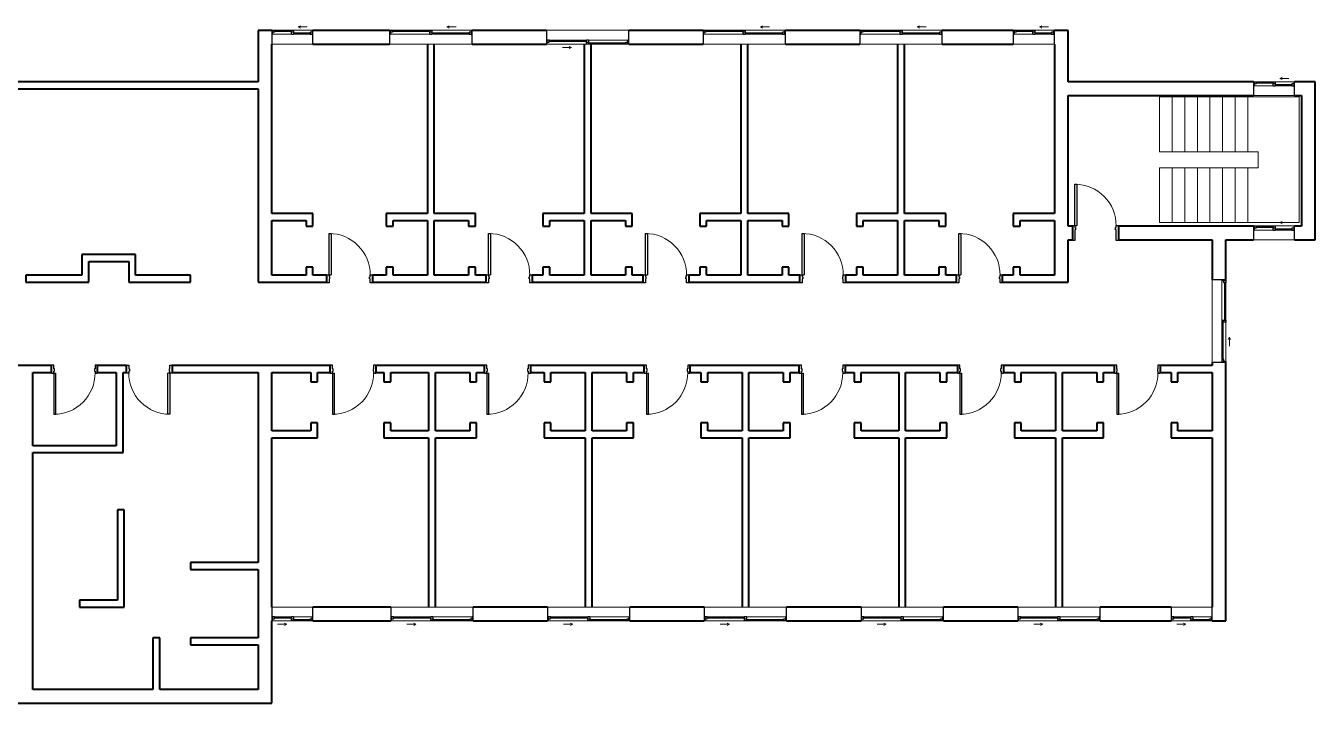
# Model space of a CAD drawing. Header units: inches. Extents: x -711 to 1394, y -778 to -186.
# Drawn here: x 267 to 1394, y -778 to -186 of the extents above; entities that cross this region are included whole.
import ezdxf

# ---------------------------------------------------------------- set-up
doc = ezdxf.new("R2010")
doc.units = ezdxf.units.IN
doc.header["$MEASUREMENT"] = 0
for name, color, linetype, lineweight in [('A-DOOR', 31, 'Continuous', 15), ('A-DOOR-FRAM', 31, 'Continuous', 25), ('A-GLAZ', 151, 'Continuous', 15), ('A-WALL', 113, 'Continuous', 15), ('S-STRS', 31, 'Continuous', 9)]:
    doc.layers.add(name, color=color, linetype=linetype, lineweight=lineweight)

# ---------------------------------------------------------------- blocks, each defined once
blk = doc.blocks.new('Door-Single_CE_ - HM Door-2_ HM Frame-5162622-LEVEL 3 Map Export')
at = {"layer": 'A-DOOR'}
for p, q in [((18, 39.5), (16.25, 39.5)), ((16.25, 39.5), (16.25, 3.5)), ((18, 3.5), (18, 39.5)), ((16.25, 3.5), (18, 3.5))]:
    blk.add_line(p, q, dxfattribs=at)
at = {"layer": 'A-DOOR', "lineweight": 25}
for p, q in [((18, 39.5), (16.25, 39.5)), ((16.25, 39.5), (16.25, 3.5)), ((18, 3.5), (18, 39.5)), ((18, 3.5), (16.25, 3.5))]:
    blk.add_line(p, q, dxfattribs=at)
at = {"layer": 'A-DOOR', "lineweight": 9}
blk.add_arc((18, 3.5), 36, 90, 180.5, dxfattribs=at)
blk.add_arc((18, 3.5), 36, 90, 180.5, dxfattribs=at)
blk.add_arc((18, 3.5), 36, 90, 180.5, dxfattribs=at)
blk.add_arc((18, 3.5), 36, 90, 180.5, dxfattribs=at)
at = {"layer": 'A-DOOR-FRAM'}
for p, q in [((-18, 3.5), (-20, 3.5)), ((-20, 3.5), (-20, -3.5)), ((-18, 1.75), (-18, 3.5)), ((-17.5, 1.75), (-18, 1.75)), ((-17.5, -0.25), (-17.5, 1.75)), ((18, 1.75), (17.5, 1.75)), ((17.5, 1.75), (17.5, -0.25)), ((20, 3.5), (18, 3.5)), ((18, 3.5), (18, 1.75)), ((20, -3.5), (20, 3.5)), ((-20, -3.5), (-18, -3.5)), ((-18, -3.5), (-18, -0.25)), ((-18, -0.25), (-17.5, -0.25)), ((17.5, -0.25), (18, -0.25)), ((18, -0.25), (18, -3.5)), ((18, -3.5), (20, -3.5))]:
    blk.add_line(p, q, dxfattribs=at)
blk = doc.blocks.new('Door-Single_CE_ - HM Door-2_ HM Frame-5163379-LEVEL 3 Map Export')
at = {"layer": 'A-DOOR'}
for p, q in [((16.25, -39.5), (16.25, -3.5)), ((16.25, -3.5), (18, -3.5)), ((18, -3.5), (18, -39.5)), ((18, -39.5), (16.25, -39.5))]:
    blk.add_line(p, q, dxfattribs=at)
at = {"layer": 'A-DOOR', "lineweight": 25}
for p, q in [((16.25, -39.5), (16.25, -3.5)), ((18, -3.5), (16.25, -3.5)), ((18, -3.5), (18, -39.5)), ((18, -39.5), (16.25, -39.5))]:
    blk.add_line(p, q, dxfattribs=at)
at = {"layer": 'A-DOOR', "lineweight": 9}
blk.add_arc((18, -3.5), 36, 179.5, 270, dxfattribs=at)
blk.add_arc((18, -3.5), 36, 179.5, 270, dxfattribs=at)
blk.add_arc((18, -3.5), 36, 179.5, 270, dxfattribs=at)
blk.add_arc((18, -3.5), 36, 179.5, 270, dxfattribs=at)
at = {"layer": 'A-DOOR-FRAM'}
for p, q in [((-20, 3.5), (-18, 3.5)), ((-20, -3.5), (-20, 3.5)), ((-18, 3.5), (-18, 0.25)), ((-18, 0.25), (-17.5, 0.25)), ((-17.5, 0.25), (-17.5, -1.75)), ((17.5, 0.25), (18, 0.25)), ((17.5, -1.75), (17.5, 0.25)), ((18, 3.5), (20, 3.5)), ((18, 0.25), (18, 3.5)), ((20, 3.5), (20, -3.5)), ((-18, -3.5), (-20, -3.5)), ((-18, -1.75), (-18, -3.5)), ((-17.5, -1.75), (-18, -1.75)), ((18, -1.75), (17.5, -1.75)), ((18, -3.5), (18, -1.75)), ((20, -3.5), (18, -3.5))]:
    blk.add_line(p, q, dxfattribs=at)
blk = doc.blocks.new('Door-Single_CE_ - HM Door-2_ HM Frame-5164208-LEVEL 3 Map Export')
at = {"layer": 'A-DOOR'}
for p, q in [((16.25, -42.5), (16.25, -6.5)), ((16.25, -6.5), (18, -6.5)), ((18, -6.5), (18, -42.5)), ((18, -42.5), (16.25, -42.5))]:
    blk.add_line(p, q, dxfattribs=at)
at = {"layer": 'A-DOOR', "lineweight": 25}
for p, q in [((16.25, -42.5), (16.25, -6.5)), ((18, -6.5), (16.25, -6.5)), ((18, -6.5), (18, -42.5)), ((18, -42.5), (16.25, -42.5))]:
    blk.add_line(p, q, dxfattribs=at)
at = {"layer": 'A-DOOR', "lineweight": 9}
blk.add_arc((18, -6.5), 36, 179.5, 270, dxfattribs=at)
blk.add_arc((18, -6.5), 36, 179.5, 270, dxfattribs=at)
blk.add_arc((18, -6.5), 36, 179.5, 270, dxfattribs=at)
blk.add_arc((18, -6.5), 36, 179.5, 270, dxfattribs=at)
at = {"layer": 'A-DOOR-FRAM'}
for p, q in [((-20, 6.5), (-18, 6.5)), ((-20, -6.5), (-20, 6.5)), ((-18, 6.5), (-18, -2.75)), ((18, 6.5), (20, 6.5)), ((18, -2.75), (18, 6.5)), ((20, 6.5), (20, -6.5)), ((-18, -6.5), (-20, -6.5)), ((-18, -2.75), (-17.5, -2.75)), ((-18, -4.75), (-18, -6.5)), ((-17.5, -4.75), (-18, -4.75)), ((-17.5, -2.75), (-17.5, -4.75)), ((17.5, -2.75), (18, -2.75)), ((17.5, -4.75), (17.5, -2.75)), ((18, -4.75), (17.5, -4.75)), ((18, -6.5), (18, -4.75)), ((20, -6.5), (18, -6.5))]:
    blk.add_line(p, q, dxfattribs=at)
blk = doc.blocks.new('Window-Sliding-Double - 72_ x 60_-5200978-LEVEL 3 Map Export')
at = {"layer": 'A-GLAZ', "lineweight": 25}
for p, q in [((-36, 5.85), (-36, -6.15)), ((-36, 5.85), (-33.5, 5.85)), ((-36, 2.35), (-35.25, 2.35)), ((-35.25, 5.85), (-35.25, 2.35)), ((-33.5, 4.1), (-35.25, 4.1)), ((-33.5, 5.85), (-33.5, 4.1)), ((-0.875, 2.35), (-0.875, 5.85)), ((-0.875, 5.85), (0.875, 5.85)), ((0.875, 4.1), (-0.875, 4.1)), ((-0.875, 2.35), (0.875, 2.35)), ((0.875, 5.85), (0.875, 2.35)), ((33.5, 4.1), (33.5, 2.35)), ((35.25, 4.1), (33.5, 4.1)), ((33.5, 2.35), (36, 2.35)), ((35.25, 5.85), (36, 5.85)), ((35.25, 5.85), (35.25, 2.35)), ((36, -6.15), (36, 5.85))]:
    blk.add_line(p, q, dxfattribs=at)
at = {"layer": 'A-GLAZ'}
for p, q in [((36, 5.85), (-36, 5.85)), ((14, 8.85), (16, 9.85)), ((14, 8.85), (16, 7.85)), ((14, 8.85), (22, 8.85)), ((-36, -6.15), (36, -6.15))]:
    blk.add_line(p, q, dxfattribs=at)
at = {"layer": 'A-GLAZ', "lineweight": 9}
for p, q in [((-35.25, 2.35), (-0.875, 2.35)), ((-33.5, 5.85), (-0.875, 5.85)), ((0.875, 5.85), (35.25, 5.85)), ((0.875, 2.35), (33.5, 2.35))]:
    blk.add_line(p, q, dxfattribs=at)
at = {"layer": 'A-GLAZ', "lineweight": 35}
for p, q in [((-33.5, 4.975), (-0.875, 4.975)), ((0.875, 3.225), (33.5, 3.225))]:
    blk.add_line(p, q, dxfattribs=at)
blk = doc.blocks.new('Window-Sliding-Double - 36_ x 36_-5202259-LEVEL 3 Map Export')
at = {"layer": 'A-GLAZ', "lineweight": 25}
for p, q in [((-18, 5.85), (-18, -6.15)), ((-18, 5.85), (-15.5, 5.85)), ((-18, 2.35), (-17.25, 2.35)), ((-17.25, 5.85), (-17.25, 2.35)), ((-15.5, 4.1), (-17.25, 4.1)), ((-15.5, 5.85), (-15.5, 4.1)), ((-0.875, 2.35), (-0.875, 5.85)), ((-0.875, 5.85), (0.875, 5.85)), ((0.875, 4.1), (-0.875, 4.1)), ((-0.875, 2.35), (0.875, 2.35)), ((0.875, 5.85), (0.875, 2.35)), ((15.5, 4.1), (15.5, 2.35)), ((17.25, 4.1), (15.5, 4.1)), ((15.5, 2.35), (18, 2.35)), ((17.25, 5.85), (18, 5.85)), ((17.25, 5.85), (17.25, 2.35)), ((18, -6.15), (18, 5.85))]:
    blk.add_line(p, q, dxfattribs=at)
at = {"layer": 'A-GLAZ'}
for p, q in [((18, 5.85), (-18, 5.85)), ((5, 8.85), (7, 9.85)), ((5, 8.85), (7, 7.85)), ((5, 8.85), (13, 8.85)), ((-18, -6.15), (18, -6.15))]:
    blk.add_line(p, q, dxfattribs=at)
at = {"layer": 'A-GLAZ', "lineweight": 9}
for p, q in [((-17.25, 2.35), (-0.875, 2.35)), ((-15.5, 5.85), (-0.875, 5.85)), ((0.875, 5.85), (17.25, 5.85)), ((0.875, 2.35), (15.5, 2.35))]:
    blk.add_line(p, q, dxfattribs=at)
at = {"layer": 'A-GLAZ', "lineweight": 35}
for p, q in [((-15.5, 4.975), (-0.875, 4.975)), ((0.875, 3.225), (15.5, 3.225))]:
    blk.add_line(p, q, dxfattribs=at)

msp = doc.modelspace()

# ---------------------------------------------------------------- linework, layer by layer
at = {"layer": 'A-WALL', "lineweight": 40}
for p, q in [((469.9, -189.8), (469.9, -234.8)), ((481.9, -189.8), (469.9, -189.8)), ((584.9, -189.8), (517.9, -189.8)), ((721.9, -189.8), (656.9, -189.8)), ((858.9, -189.8), (793.9, -189.8)), ((995.9, -189.8), (930.9, -189.8)), ((1129.9, -189.8), (1067.9, -189.8)), ((1177.9, -189.8), (1165.9, -189.8)), ((1177.9, -234.8), (1177.9, -189.8)), ((481.9, -349.8), (481.9, -201.8)), ((517.9, -201.8), (584.9, -201.8)), ((617.9, -201.8), (617.9, -349.8)), ((623.9, -349.8), (623.9, -201.8)), ((656.9, -201.8), (721.9, -201.8)), ((754.9, -201.8), (754.9, -349.8)), ((760.9, -349.8), (760.9, -201.8)), ((793.9, -201.8), (858.9, -201.8)), ((891.9, -201.8), (891.9, -349.8)), ((897.9, -349.8), (897.9, -201.8)), ((930.9, -201.8), (995.9, -201.8)), ((1028.9, -201.8), (1028.9, -349.8)), ((1034.9, -349.8), (1034.9, -201.8)), ((1067.9, -201.8), (1129.9, -201.8)), ((1165.9, -201.8), (1165.9, -349.8)), ((469.9, -234.8), (205.9, -234.8)), ((1339.9, -234.8), (1177.9, -234.8)), ((1393.9, -234.8), (1375.9, -234.8)), ((1393.9, -372.8), (1393.9, -234.8)), ((205.9, -240.8), (469.9, -240.8)), ((469.9, -240.8), (469.9, -409.8)), ((1177.9, -246.8), (1339.9, -246.8)), ((1177.9, -360.8), (1177.9, -246.8)), ((1375.9, -246.8), (1381.9, -246.8)), ((1381.9, -246.8), (1381.9, -360.8)), ((517.9, -349.8), (481.9, -349.8)), ((481.9, -403.8), (481.9, -355.8)), ((481.9, -355.8), (511.9, -355.8)), ((511.9, -355.8), (511.9, -360.8)), ((517.9, -360.8), (517.9, -349.8)), ((617.9, -349.8), (581.9, -349.8)), ((581.9, -349.8), (581.9, -360.8)), ((587.9, -355.8), (617.9, -355.8)), ((587.9, -360.8), (587.9, -355.8)), ((617.9, -355.8), (617.9, -403.8)), ((659.9, -349.8), (623.9, -349.8)), ((623.9, -403.8), (623.9, -355.8)), ((623.9, -355.8), (653.9, -355.8)), ((653.9, -355.8), (653.9, -360.8)), ((659.9, -360.8), (659.9, -349.8)), ((754.9, -349.8), (718.9, -349.8)), ((718.9, -349.8), (718.9, -360.8)), ((724.9, -355.8), (754.9, -355.8)), ((724.9, -360.8), (724.9, -355.8)), ((754.9, -355.8), (754.9, -403.8)), ((796.9, -349.8), (760.9, -349.8)), ((760.9, -403.8), (760.9, -355.8)), ((760.9, -355.8), (790.9, -355.8)), ((790.9, -355.8), (790.9, -360.8)), ((796.9, -360.8), (796.9, -349.8)), ((891.9, -349.8), (855.9, -349.8)), ((855.9, -349.8), (855.9, -360.8)), ((861.9, -355.8), (891.9, -355.8)), ((861.9, -360.8), (861.9, -355.8)), ((891.9, -355.8), (891.9, -403.8)), ((933.9, -349.8), (897.9, -349.8)), ((897.9, -403.8), (897.9, -355.8)), ((897.9, -355.8), (927.9, -355.8)), ((927.9, -355.8), (927.9, -360.8)), ((933.9, -360.8), (933.9, -349.8)), ((1028.9, -349.8), (992.9, -349.8)), ((992.9, -349.8), (992.9, -360.8)), ((998.9, -355.8), (1028.9, -355.8)), ((998.9, -360.8), (998.9, -355.8)), ((1028.9, -355.8), (1028.9, -403.8)), ((1070.9, -349.8), (1034.9, -349.8)), ((1034.9, -403.8), (1034.9, -355.8)), ((1034.9, -355.8), (1064.9, -355.8)), ((1064.9, -355.8), (1064.9, -360.8)), ((1070.9, -360.8), (1070.9, -349.8)), ((1165.9, -349.8), (1129.9, -349.8)), ((1129.9, -349.8), (1129.9, -360.8)), ((1135.9, -355.8), (1165.9, -355.8)), ((1135.9, -360.8), (1135.9, -355.8)), ((1165.9, -355.8), (1165.9, -403.8)), ((511.9, -360.8), (517.9, -360.8)), ((581.9, -360.8), (587.9, -360.8)), ((653.9, -360.8), (659.9, -360.8)), ((718.9, -360.8), (724.9, -360.8)), ((790.9, -360.8), (796.9, -360.8)), ((855.9, -360.8), (861.9, -360.8)), ((927.9, -360.8), (933.9, -360.8)), ((992.9, -360.8), (998.9, -360.8)), ((1064.9, -360.8), (1070.9, -360.8)), ((1129.9, -360.8), (1135.9, -360.8)), ((1181.9, -360.8), (1177.9, -360.8)), ((1181.9, -372.8), (1181.9, -360.8)), ((1339.9, -360.8), (1221.9, -360.8)), ((1221.9, -360.8), (1221.9, -372.8)), ((1381.9, -360.8), (1375.9, -360.8)), ((1177.9, -409.8), (1177.9, -372.8)), ((1177.9, -372.8), (1181.9, -372.8)), ((1221.9, -372.8), (1303.9, -372.8)), ((1303.9, -372.8), (1303.9, -407.8)), ((1315.9, -372.8), (1339.9, -372.8)), ((1315.9, -407.8), (1315.9, -372.8)), ((1375.9, -372.8), (1393.9, -372.8)), ((362.9, -385.8), (315.9, -385.8)), ((315.9, -385.8), (315.9, -403.8)), ((321.9, -391.8), (356.9, -391.8)), ((321.9, -409.8), (321.9, -391.8)), ((356.9, -391.8), (356.9, -409.8)), ((362.9, -403.8), (362.9, -385.8)), ((315.9, -403.8), (266.9, -403.8)), ((266.9, -403.8), (266.9, -409.8)), ((410.9, -403.8), (362.9, -403.8)), ((410.9, -409.8), (410.9, -403.8)), ((511.9, -403.8), (481.9, -403.8)), ((517.9, -396.8), (511.9, -396.8)), ((511.9, -396.8), (511.9, -403.8)), ((517.9, -403.8), (517.9, -396.8)), ((529.9, -403.8), (517.9, -403.8)), ((529.9, -409.8), (529.9, -403.8)), ((581.9, -403.8), (569.9, -403.8)), ((569.9, -403.8), (569.9, -409.8)), ((587.9, -396.8), (581.9, -396.8)), ((581.9, -396.8), (581.9, -403.8)), ((587.9, -403.8), (587.9, -396.8)), ((617.9, -403.8), (587.9, -403.8)), ((653.9, -403.8), (623.9, -403.8)), ((659.9, -396.8), (653.9, -396.8)), ((653.9, -396.8), (653.9, -403.8)), ((659.9, -403.8), (659.9, -396.8)), ((669.4, -403.8), (659.9, -403.8)), ((669.4, -409.8), (669.4, -403.8)), ((718.9, -403.8), (709.4, -403.8)), ((709.4, -403.8), (709.4, -409.8)), ((724.9, -396.8), (718.9, -396.8)), ((718.9, -396.8), (718.9, -403.8)), ((724.9, -403.8), (724.9, -396.8)), ((754.9, -403.8), (724.9, -403.8)), ((790.9, -403.8), (760.9, -403.8)), ((796.9, -396.8), (790.9, -396.8)), ((790.9, -396.8), (790.9, -403.8)), ((796.9, -403.8), (796.9, -396.8)), ((806.4, -403.8), (796.9, -403.8)), ((806.4, -409.8), (806.4, -403.8)), ((855.9, -403.8), (846.4, -403.8)), ((846.4, -403.8), (846.4, -409.8)), ((861.9, -396.8), (855.9, -396.8)), ((855.9, -396.8), (855.9, -403.8)), ((861.9, -403.8), (861.9, -396.8)), ((891.9, -403.8), (861.9, -403.8)), ((927.9, -403.8), (897.9, -403.8)), ((933.9, -396.8), (927.9, -396.8)), ((927.9, -396.8), (927.9, -403.8)), ((933.9, -403.8), (933.9, -396.8)), ((943.4, -403.8), (933.9, -403.8)), ((943.4, -409.8), (943.4, -403.8)), ((992.9, -403.8), (983.4, -403.8)), ((983.4, -403.8), (983.4, -409.8)), ((998.9, -396.8), (992.9, -396.8)), ((992.9, -396.8), (992.9, -403.8)), ((998.9, -403.8), (998.9, -396.8)), ((1028.9, -403.8), (998.9, -403.8)), ((1064.9, -403.8), (1034.9, -403.8)), ((1070.9, -396.8), (1064.9, -396.8)), ((1064.9, -396.8), (1064.9, -403.8)), ((1070.9, -403.8), (1070.9, -396.8)), ((1080.4, -403.8), (1070.9, -403.8)), ((1080.4, -409.8), (1080.4, -403.8)), ((1129.9, -403.8), (1120.4, -403.8)), ((1120.4, -403.8), (1120.4, -409.8)), ((1135.9, -396.8), (1129.9, -396.8)), ((1129.9, -396.8), (1129.9, -403.8)), ((1135.9, -403.8), (1135.9, -396.8)), ((1165.9, -403.8), (1135.9, -403.8)), ((266.9, -409.8), (321.9, -409.8)), ((356.9, -409.8), (410.9, -409.8)), ((469.9, -409.8), (529.9, -409.8)), ((569.9, -409.8), (669.4, -409.8)), ((709.4, -409.8), (806.4, -409.8)), ((846.4, -409.8), (943.4, -409.8)), ((983.4, -409.8), (1080.4, -409.8)), ((1120.4, -409.8), (1177.9, -409.8)), ((289.4, -482.8), (253.9, -482.8)), ((289.4, -488.8), (289.4, -482.8)), ((354.9, -482.8), (329.4, -482.8)), ((329.4, -482.8), (329.4, -488.8)), ((354.9, -488.8), (354.9, -482.8)), ((532.9, -482.8), (394.9, -482.8)), ((394.9, -482.8), (394.9, -488.8)), ((532.9, -488.8), (532.9, -482.8)), ((667.9, -482.8), (572.9, -482.8)), ((572.9, -482.8), (572.9, -488.8)), ((667.9, -488.8), (667.9, -482.8)), ((807.4, -482.8), (707.9, -482.8)), ((707.9, -482.8), (707.9, -488.8)), ((807.4, -488.8), (807.4, -482.8)), ((942.9, -482.8), (847.4, -482.8)), ((847.4, -482.8), (847.4, -488.8)), ((942.9, -488.8), (942.9, -482.8)), ((1081.4, -482.8), (982.9, -482.8)), ((982.9, -482.8), (982.9, -488.8)), ((1081.4, -488.8), (1081.4, -482.8)), ((1218.4, -482.8), (1121.4, -482.8)), ((1121.4, -482.8), (1121.4, -488.8)), ((1218.4, -488.8), (1218.4, -482.8)), ((1303.9, -482.8), (1258.4, -482.8)), ((1258.4, -482.8), (1258.4, -488.8)), ((1303.9, -479.8), (1303.9, -482.8)), ((1315.9, -705.8), (1315.9, -479.8)), ((272.9, -552.8), (272.9, -488.8)), ((272.9, -488.8), (289.4, -488.8)), ((329.4, -488.8), (345.9, -488.8)), ((345.9, -488.8), (345.9, -552.8)), ((351.9, -558.8), (351.9, -488.8)), ((351.9, -488.8), (354.9, -488.8)), ((394.9, -488.8), (469.9, -488.8)), ((469.9, -488.8), (469.9, -654.8)), ((481.9, -539.8), (481.9, -488.8)), ((481.9, -488.8), (515.9, -488.8)), ((515.9, -488.8), (515.9, -496.8)), ((521.9, -488.8), (532.9, -488.8)), ((521.9, -496.8), (521.9, -488.8)), ((572.9, -488.8), (579.9, -488.8)), ((579.9, -488.8), (579.9, -496.8)), ((585.9, -488.8), (618.9, -488.8)), ((585.9, -496.8), (585.9, -488.8)), ((618.9, -488.8), (618.9, -539.8)), ((624.9, -488.8), (654.9, -488.8)), ((624.9, -539.8), (624.9, -488.8)), ((654.9, -488.8), (654.9, -496.8)), ((660.9, -488.8), (667.9, -488.8)), ((660.9, -496.8), (660.9, -488.8)), ((707.9, -488.8), (719.9, -488.8)), ((719.9, -488.8), (719.9, -496.8)), ((725.9, -488.8), (755.9, -488.8)), ((725.9, -496.8), (725.9, -488.8)), ((755.9, -488.8), (755.9, -539.8)), ((761.9, -539.8), (761.9, -488.8)), ((761.9, -488.8), (791.9, -488.8)), ((791.9, -488.8), (791.9, -496.8)), ((797.9, -488.8), (807.4, -488.8)), ((797.9, -496.8), (797.9, -488.8)), ((847.4, -488.8), (856.9, -488.8)), ((856.9, -488.8), (856.9, -496.8)), ((862.9, -488.8), (892.9, -488.8)), ((862.9, -496.8), (862.9, -488.8)), ((892.9, -488.8), (892.9, -539.8)), ((898.9, -488.8), (928.9, -488.8)), ((898.9, -539.8), (898.9, -488.8)), ((928.9, -488.8), (928.9, -496.8)), ((934.9, -488.8), (942.9, -488.8)), ((934.9, -496.8), (934.9, -488.8)), ((982.9, -488.8), (990.9, -488.8)), ((990.9, -488.8), (990.9, -496.8)), ((996.9, -488.8), (1029.9, -488.8)), ((996.9, -496.8), (996.9, -488.8)), ((1029.9, -488.8), (1029.9, -539.8)), ((1035.9, -539.8), (1035.9, -488.8)), ((1035.9, -488.8), (1065.9, -488.8)), ((1065.9, -488.8), (1065.9, -496.8)), ((1071.9, -488.8), (1081.4, -488.8)), ((1071.9, -496.8), (1071.9, -488.8)), ((1121.4, -488.8), (1130.9, -488.8)), ((1130.9, -488.8), (1130.9, -496.8)), ((1136.9, -488.8), (1166.9, -488.8)), ((1136.9, -496.8), (1136.9, -488.8)), ((1166.9, -488.8), (1166.9, -539.8)), ((1172.9, -488.8), (1202.9, -488.8)), ((1172.9, -539.8), (1172.9, -488.8)), ((1202.9, -488.8), (1202.9, -496.8)), ((1208.9, -488.8), (1218.4, -488.8)), ((1208.9, -496.8), (1208.9, -488.8)), ((1258.4, -488.8), (1267.9, -488.8)), ((1267.9, -488.8), (1267.9, -496.8)), ((1273.9, -488.8), (1303.9, -488.8)), ((1273.9, -496.8), (1273.9, -488.8)), ((1303.9, -488.8), (1303.9, -539.8)), ((515.9, -496.8), (521.9, -496.8)), ((579.9, -496.8), (585.9, -496.8)), ((654.9, -496.8), (660.9, -496.8)), ((719.9, -496.8), (725.9, -496.8)), ((791.9, -496.8), (797.9, -496.8)), ((856.9, -496.8), (862.9, -496.8)), ((928.9, -496.8), (934.9, -496.8)), ((990.9, -496.8), (996.9, -496.8)), ((1065.9, -496.8), (1071.9, -496.8)), ((1130.9, -496.8), (1136.9, -496.8)), ((1202.9, -496.8), (1208.9, -496.8)), ((1267.9, -496.8), (1273.9, -496.8)), ((515.9, -539.8), (481.9, -539.8)), ((515.9, -532.8), (515.9, -539.8)), ((521.9, -532.8), (515.9, -532.8)), ((521.9, -545.8), (521.9, -532.8)), ((579.9, -532.8), (579.9, -545.8)), ((585.9, -532.8), (579.9, -532.8)), ((585.9, -539.8), (585.9, -532.8)), ((618.9, -539.8), (585.9, -539.8)), ((654.9, -539.8), (624.9, -539.8)), ((654.9, -532.8), (654.9, -539.8)), ((660.9, -532.8), (654.9, -532.8)), ((660.9, -545.8), (660.9, -532.8)), ((719.9, -532.8), (719.9, -545.8)), ((725.9, -532.8), (719.9, -532.8)), ((725.9, -539.8), (725.9, -532.8)), ((755.9, -539.8), (725.9, -539.8)), ((791.9, -539.8), (761.9, -539.8)), ((791.9, -532.8), (791.9, -539.8)), ((797.9, -532.8), (791.9, -532.8)), ((797.9, -545.8), (797.9, -532.8)), ((856.9, -532.8), (856.9, -545.8)), ((862.9, -532.8), (856.9, -532.8)), ((862.9, -539.8), (862.9, -532.8)), ((892.9, -539.8), (862.9, -539.8)), ((928.9, -539.8), (898.9, -539.8)), ((928.9, -532.8), (928.9, -539.8)), ((934.9, -532.8), (928.9, -532.8)), ((934.9, -545.8), (934.9, -532.8)), ((990.9, -532.8), (990.9, -545.8)), ((996.9, -532.8), (990.9, -532.8)), ((996.9, -539.8), (996.9, -532.8)), ((1029.9, -539.8), (996.9, -539.8)), ((1065.9, -539.8), (1035.9, -539.8)), ((1065.9, -532.8), (1065.9, -539.8)), ((1071.9, -532.8), (1065.9, -532.8)), ((1071.9, -545.8), (1071.9, -532.8)), ((1130.9, -532.8), (1130.9, -545.8)), ((1136.9, -532.8), (1130.9, -532.8)), ((1136.9, -539.8), (1136.9, -532.8)), ((1166.9, -539.8), (1136.9, -539.8)), ((1202.9, -539.8), (1172.9, -539.8)), ((1202.9, -532.8), (1202.9, -539.8)), ((1208.9, -532.8), (1202.9, -532.8)), ((1208.9, -545.8), (1208.9, -532.8)), ((1267.9, -532.8), (1267.9, -545.8)), ((1273.9, -532.8), (1267.9, -532.8)), ((1273.9, -539.8), (1273.9, -532.8)), ((1303.9, -539.8), (1273.9, -539.8)), ((481.9, -693.8), (481.9, -545.8)), ((481.9, -545.8), (521.9, -545.8)), ((579.9, -545.8), (618.9, -545.8)), ((618.9, -545.8), (618.9, -693.8)), ((624.9, -693.8), (624.9, -545.8)), ((624.9, -545.8), (660.9, -545.8)), ((719.9, -545.8), (755.9, -545.8)), ((755.9, -545.8), (755.9, -693.8)), ((761.9, -693.8), (761.9, -545.8)), ((761.9, -545.8), (797.9, -545.8)), ((856.9, -545.8), (892.9, -545.8)), ((892.9, -545.8), (892.9, -693.8)), ((898.9, -693.8), (898.9, -545.8)), ((898.9, -545.8), (934.9, -545.8)), ((990.9, -545.8), (1029.9, -545.8)), ((1029.9, -545.8), (1029.9, -693.8)), ((1035.9, -693.8), (1035.9, -545.8)), ((1035.9, -545.8), (1071.9, -545.8)), ((1130.9, -545.8), (1166.9, -545.8)), ((1166.9, -545.8), (1166.9, -693.8)), ((1172.9, -693.8), (1172.9, -545.8)), ((1172.9, -545.8), (1208.9, -545.8)), ((1267.9, -545.8), (1303.9, -545.8)), ((1303.9, -545.8), (1303.9, -693.8)), ((345.9, -552.8), (272.9, -552.8)), ((272.9, -765.8), (272.9, -558.8)), ((272.9, -558.8), (351.9, -558.8)), ((352.9, -608.8), (346.9, -608.8)), ((346.9, -608.8), (346.9, -687.8)), ((352.9, -693.8), (352.9, -608.8)), ((469.9, -654.8), (410.9, -654.8)), ((410.9, -654.8), (410.9, -660.8)), ((410.9, -660.8), (469.9, -660.8)), ((469.9, -660.8), (469.9, -720.8)), ((346.9, -687.8), (313.9, -687.8)), ((313.9, -687.8), (313.9, -693.8)), ((313.9, -693.8), (352.9, -693.8)), ((585.9, -693.8), (517.9, -693.8)), ((722.9, -693.8), (657.9, -693.8)), ((859.9, -693.8), (794.9, -693.8)), ((996.9, -693.8), (931.9, -693.8)), ((1133.9, -693.8), (1068.9, -693.8)), ((1267.9, -693.8), (1205.9, -693.8)), ((481.9, -777.8), (481.9, -705.8)), ((517.9, -705.8), (585.9, -705.8)), ((657.9, -705.8), (722.9, -705.8)), ((794.9, -705.8), (859.9, -705.8)), ((931.9, -705.8), (996.9, -705.8)), ((1068.9, -705.8), (1133.9, -705.8)), ((1205.9, -705.8), (1267.9, -705.8)), ((1303.9, -705.8), (1315.9, -705.8)), ((383.9, -720.8), (377.9, -720.8)), ((377.9, -720.8), (377.9, -765.8)), ((383.9, -765.8), (383.9, -720.8)), ((469.9, -720.8), (410.9, -720.8)), ((410.9, -720.8), (410.9, -726.8)), ((410.9, -726.8), (469.9, -726.8)), ((469.9, -726.8), (469.9, -765.8)), ((377.9, -765.8), (272.9, -765.8)), ((469.9, -765.8), (383.9, -765.8)), ((253.9, -777.8), (481.9, -777.8))]:
    msp.add_line(p, q, dxfattribs=at)
at = {"layer": 'S-STRS'}
for p, q in [((1257.9, -295.8), (1257.9, -247.8)), ((1268.9, -247.8), (1257.9, -247.8)), ((1279.9, -247.8), (1268.9, -247.8)), ((1268.9, -295.8), (1268.9, -247.8)), ((1290.9, -247.8), (1279.9, -247.8)), ((1279.9, -295.8), (1279.9, -247.8)), ((1301.9, -247.8), (1290.9, -247.8)), ((1290.9, -295.8), (1290.9, -247.8)), ((1312.9, -247.8), (1301.9, -247.8)), ((1301.9, -295.8), (1301.9, -247.8)), ((1323.9, -247.8), (1312.9, -247.8)), ((1312.9, -295.8), (1312.9, -247.8)), ((1334.9, -247.8), (1323.9, -247.8)), ((1323.9, -295.8), (1323.9, -247.8)), ((1379.9, -247.8), (1334.9, -247.8)), ((1334.9, -295.8), (1334.9, -247.8)), ((1379.9, -357.8), (1379.9, -247.8)), ((1268.9, -295.8), (1257.9, -295.8)), ((1279.9, -295.8), (1268.9, -295.8)), ((1290.9, -295.8), (1279.9, -295.8)), ((1301.9, -295.8), (1290.9, -295.8)), ((1312.9, -295.8), (1301.9, -295.8)), ((1323.9, -295.8), (1312.9, -295.8)), ((1334.9, -295.8), (1323.9, -295.8)), ((1334.9, -295.8), (1343.9, -295.8)), ((1343.9, -295.8), (1343.9, -309.8)), ((1257.9, -309.8), (1257.9, -357.8)), ((1257.9, -309.8), (1268.9, -309.8)), ((1268.9, -309.8), (1279.9, -309.8)), ((1268.9, -309.8), (1268.9, -357.8)), ((1279.9, -309.8), (1290.9, -309.8)), ((1279.9, -309.8), (1279.9, -357.8)), ((1290.9, -309.8), (1301.9, -309.8)), ((1290.9, -309.8), (1290.9, -357.8)), ((1301.9, -309.8), (1312.9, -309.8)), ((1301.9, -309.8), (1301.9, -357.8)), ((1312.9, -309.8), (1323.9, -309.8)), ((1312.9, -309.8), (1312.9, -357.8)), ((1323.9, -309.8), (1334.9, -309.8)), ((1323.9, -309.8), (1323.9, -357.8)), ((1343.9, -309.8), (1334.9, -309.8)), ((1334.9, -309.8), (1334.9, -357.8)), ((1257.9, -357.8), (1268.9, -357.8)), ((1268.9, -357.8), (1279.9, -357.8)), ((1279.9, -357.8), (1290.9, -357.8)), ((1290.9, -357.8), (1301.9, -357.8)), ((1301.9, -357.8), (1312.9, -357.8)), ((1312.9, -357.8), (1323.9, -357.8)), ((1323.9, -357.8), (1334.9, -357.8)), ((1334.9, -357.8), (1379.9, -357.8))]:
    msp.add_line(p, q, dxfattribs=at)

# ---------------------------------------------------------------- block references
at = {"layer": 'A-DOOR', "lineweight": 9, "rotation": 180}
for name, p in [('Door-Single_CE_ - HM Door-2_ HM Frame-5164208-LEVEL 3 Map Export', (1201.9, -366.8)), ('Door-Single_CE_ - HM Door-2_ HM Frame-5163379-LEVEL 3 Map Export', (549.9, -406.8)), ('Door-Single_CE_ - HM Door-2_ HM Frame-5163379-LEVEL 3 Map Export', (689.4, -406.8)), ('Door-Single_CE_ - HM Door-2_ HM Frame-5163379-LEVEL 3 Map Export', (826.4, -406.8)), ('Door-Single_CE_ - HM Door-2_ HM Frame-5163379-LEVEL 3 Map Export', (963.4, -406.8)), ('Door-Single_CE_ - HM Door-2_ HM Frame-5163379-LEVEL 3 Map Export', (1100.4, -406.8)), ('Door-Single_CE_ - HM Door-2_ HM Frame-5162622-LEVEL 3 Map Export', (309.4, -485.8)), ('Door-Single_CE_ - HM Door-2_ HM Frame-5162622-LEVEL 3 Map Export', (552.9, -485.8)), ('Door-Single_CE_ - HM Door-2_ HM Frame-5162622-LEVEL 3 Map Export', (687.9, -485.8)), ('Door-Single_CE_ - HM Door-2_ HM Frame-5162622-LEVEL 3 Map Export', (827.4, -485.8)), ('Door-Single_CE_ - HM Door-2_ HM Frame-5162622-LEVEL 3 Map Export', (962.9, -485.8)), ('Door-Single_CE_ - HM Door-2_ HM Frame-5162622-LEVEL 3 Map Export', (1101.4, -485.8)), ('Door-Single_CE_ - HM Door-2_ HM Frame-5162622-LEVEL 3 Map Export', (1238.4, -485.8))]:
    msp.add_blockref(name, p, dxfattribs=at)
at = {"layer": 'A-DOOR', "lineweight": 9}
msp.add_blockref('Door-Single_CE_ - HM Door-2_ HM Frame-5163379-LEVEL 3 Map Export', (374.9, -485.8), dxfattribs=at)
at = {"layer": 'A-GLAZ'}
for name, p in [('Window-Sliding-Double - 36_ x 36_-5202259-LEVEL 3 Map Export', (499.9, -195.6)), ('Window-Sliding-Double - 72_ x 60_-5200978-LEVEL 3 Map Export', (620.9, -195.6)), ('Window-Sliding-Double - 72_ x 60_-5200978-LEVEL 3 Map Export', (894.9, -195.6)), ('Window-Sliding-Double - 72_ x 60_-5200978-LEVEL 3 Map Export', (1031.9, -195.6)), ('Window-Sliding-Double - 36_ x 36_-5202259-LEVEL 3 Map Export', (1147.9, -195.6)), ('Window-Sliding-Double - 36_ x 36_-5202259-LEVEL 3 Map Export', (1357.9, -240.6)), ('Window-Sliding-Double - 36_ x 36_-5202259-LEVEL 3 Map Export', (1357.9, -366.6))]:
    msp.add_blockref(name, p, dxfattribs=at)
for name, p, rotation in [('Window-Sliding-Double - 72_ x 60_-5200978-LEVEL 3 Map Export', (757.9, -195.9), 180), ('Window-Sliding-Double - 72_ x 60_-5200978-LEVEL 3 Map Export', (1310, -443.8), 269.9999999999997), ('Window-Sliding-Double - 36_ x 36_-5202259-LEVEL 3 Map Export', (499.9, -699.9), 180), ('Window-Sliding-Double - 72_ x 60_-5200978-LEVEL 3 Map Export', (621.9, -699.9), 180), ('Window-Sliding-Double - 72_ x 60_-5200978-LEVEL 3 Map Export', (758.9, -699.9), 180), ('Window-Sliding-Double - 72_ x 60_-5200978-LEVEL 3 Map Export', (895.9, -699.9), 180), ('Window-Sliding-Double - 72_ x 60_-5200978-LEVEL 3 Map Export', (1032.9, -699.9), 180), ('Window-Sliding-Double - 72_ x 60_-5200978-LEVEL 3 Map Export', (1169.9, -699.9), 180), ('Window-Sliding-Double - 36_ x 36_-5202259-LEVEL 3 Map Export', (1285.9, -699.9), 180)]:
    msp.add_blockref(name, p, dxfattribs=dict(at, rotation=rotation))

doc.saveas('drawing.dxf')
